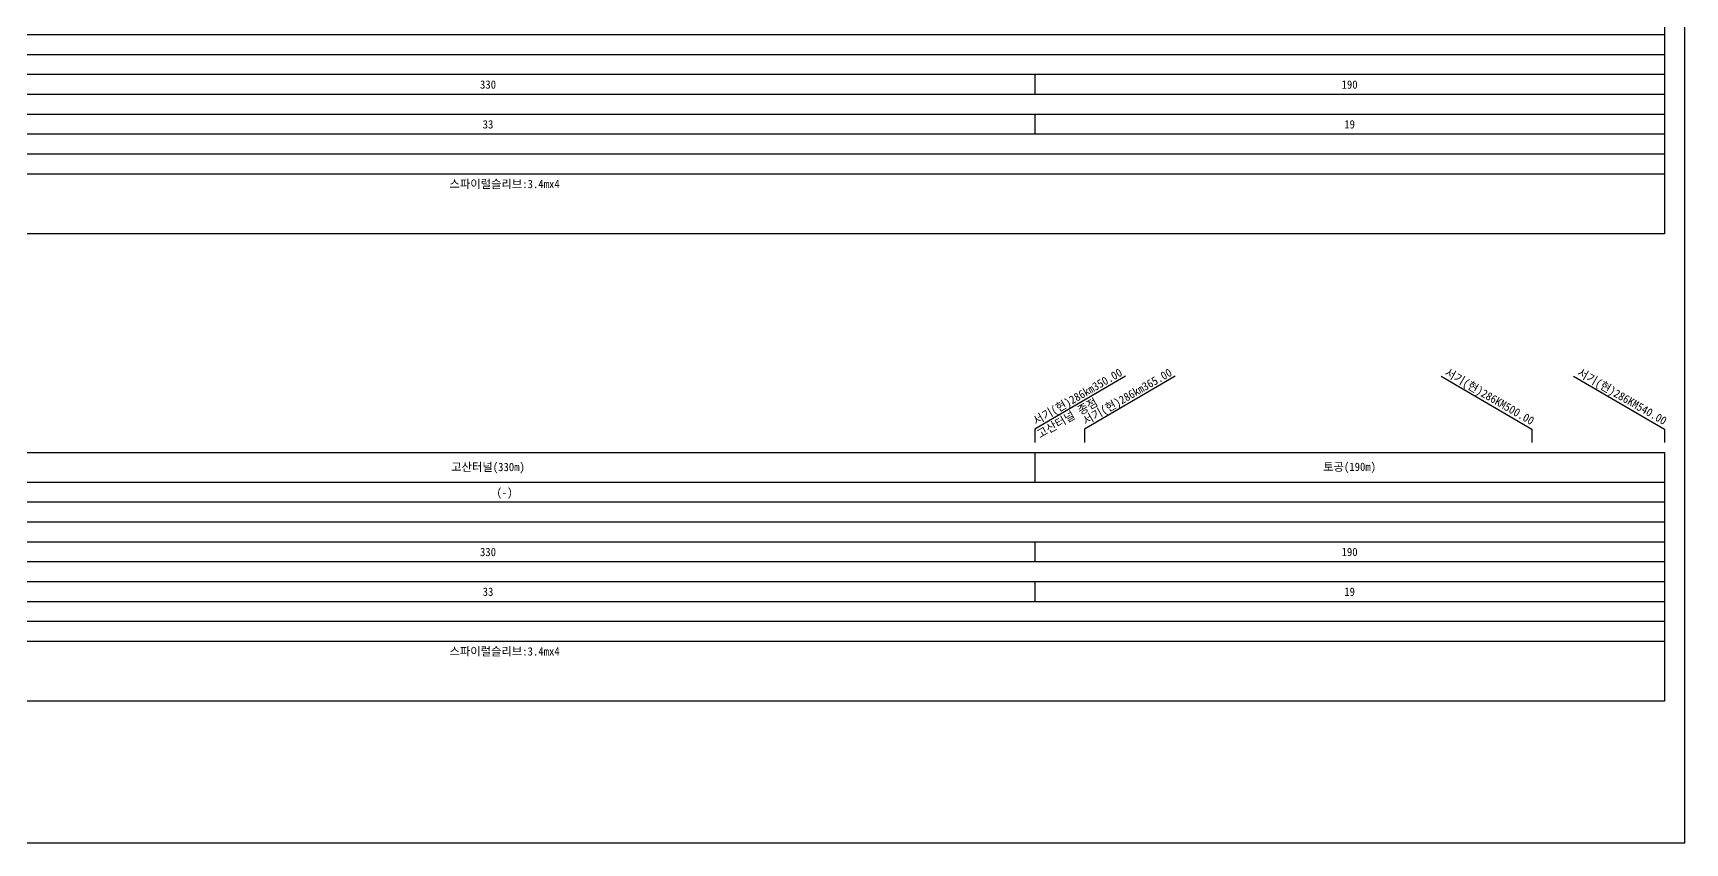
# Model space of a CAD drawing. Header units: millimetres. Extents: x 9574 to 10370, y 1103 to 1809.
# Drawn here: x 9871.4 to 10369.9, y 1103.1 to 1347.4 of the extents above; entities that cross this region are included whole.
import ezdxf
from ezdxf.enums import TextEntityAlignment as Align

# ---------------------------------------------------------------- set-up
doc = ezdxf.new("R2010")
doc.units = ezdxf.units.MM
doc.header["$LTSCALE"] = 10
doc.header["$MEASUREMENT"] = 0
for name, color, linetype in [('TT-TABL-LIN1', 4, 'Continuous'), ('TT-TABL-LIN2', 1, 'Continuous'), ('TT-TABL-TEX2', 3, 'Continuous'), ('TZ-LEAL', 1, 'Continuous'), ('TZ-LEAT', 3, 'Continuous')]:
    doc.layers.add(name, color=color, linetype=linetype)
doc.layers.add('TX-PAPR', color=2, linetype='Continuous', plot=False)
doc.styles.get("Standard").update_dxf_attribs({"font": 'GulimChe.ttf'})

# ---------------------------------------------------------------- blocks, each defined once
blk = doc.blocks.new('JD-경부고속하선표_190503')
at = {"layer": 'TT-TABL-LIN1'}
blk.add_lwpolyline([(2, 114), (785.58, 114), (785.58, 39), (2, 39)], close=True, dxfattribs=at)
at = {"layer": 'TT-TABL-LIN2'}
for points in [[(785.58, 99), (9.33, 99)], [(785.58, 93), (9.33, 93)], [(785.58, 87), (9.33, 87)], [(785.58, 81), (38.33, 81)], [(785.58, 75), (9.33, 75)], [(785.58, 69), (9.33, 69)], [(785.58, 63), (9.33, 63)], [(785.58, 57), (9.33, 57)]]:
    blk.add_lwpolyline(points, dxfattribs=at)
blk = doc.blocks.new('JD-경부고속상선표_190503')
at = {"layer": 'TT-TABL-LIN1'}
blk.add_lwpolyline([(2, 114), (785.58, 114), (785.58, 39), (2, 39)], close=True, dxfattribs=at)
at = {"layer": 'TT-TABL-LIN2'}
for points in [[(785.58, 105), (9.33, 105)], [(785.58, 99), (9.33, 99)], [(785.58, 93), (9.33, 93)], [(785.58, 87), (9.33, 87)], [(785.58, 81), (38.33, 81)], [(785.58, 75), (9.33, 75)], [(785.58, 69), (9.33, 69)], [(785.58, 63), (9.33, 63)], [(785.58, 57), (9.33, 57)]]:
    blk.add_lwpolyline(points, dxfattribs=at)

msp = doc.modelspace()

# ---------------------------------------------------------------- linework, layer by layer
at = {"layer": 'TX-PAPR'}
msp.add_lwpolyline([(9573.89, 1103.05), (10369.89, 1103.05), (10369.89, 1619.05), (9573.89, 1619.05)], close=True, dxfattribs=at)
at = {"layer": 'TZ-LEAL'}
for points in [[(10173.68, 1334.87), (10173.68, 1328.87)], [(10173.68, 1322.87), (10173.68, 1316.87)], [(10201.07, 1243.87), (10173.68, 1227.85), (10173.68, 1223.85)], [(10216.07, 1243.87), (10188.68, 1227.85), (10188.68, 1223.85)], [(10296.3, 1243.87), (10323.68, 1227.85), (10323.68, 1223.85)], [(10336.3, 1243.87), (10363.68, 1227.85), (10363.68, 1223.85)], [(10173.68, 1193.85), (10173.68, 1187.85)], [(10173.68, 1181.85), (10173.68, 1175.85)]]:
    msp.add_lwpolyline(points, dxfattribs=at)
at = {"layer": 'TZ-LEAL', "flags": 128}
msp.add_lwpolyline([(10173.68, 1220.85), (10173.68, 1211.85)], dxfattribs=at)

# ---------------------------------------------------------------- block references
at = {"layer": 'TT-TABL-LIN2'}
for name, p in [('JD-경부고속하선표_190503', (9578.11, 1247.87)), ('JD-경부고속상선표_190503', (9578.11, 1106.85))]:
    msp.add_blockref(name, p, dxfattribs=at)

# ---------------------------------------------------------------- texts
at = {"layer": 'TT-TABL-TEX2'}
for s, p in [('330', (10008.68, 1331.87)), ('190', (10268.68, 1331.87)), ('33', (10008.68, 1319.87)), ('19', (10268.68, 1319.87)), ('스파이럴슬리브:3.4mx4', (10013.68, 1301.87)), ('(-)', (10013.68, 1208.85)), ('330', (10008.68, 1190.85)), ('190', (10268.68, 1190.85)), ('33', (10008.68, 1178.85)), ('19', (10268.68, 1178.85)), ('스파이럴슬리브:3.4mx4', (10013.68, 1160.85))]:
    msp.add_text(s, height=2.5, dxfattribs=at).set_placement(p, align=Align.MIDDLE_CENTER)
for s, p in [('고산터널(330m)', (10008.68, 1216.35)), ('토공(190m)', (10268.68, 1216.35))]:
    msp.add_text(s, height=2.5, dxfattribs=at).set_placement(p, align=Align.MIDDLE)
at = {"layer": 'TZ-LEAT'}
for s, rotation, p in [('서기(현)286km350.00', 30, (10187.18, 1236.64)), ('서기(현)286km365.00', 30, (10202.18, 1236.64)), ('서기(현)286KM500.00', 330, (10310.29, 1236.67)), ('서기(현)286KM540.00', 330, (10350.29, 1236.67))]:
    msp.add_text(s, height=2.5, rotation=rotation, dxfattribs=at).set_placement(p, align=Align.CENTER)
msp.add_text('고산터널 종점', height=2.5, rotation=30, dxfattribs=at).set_placement((10175.23, 1225.04))

doc.saveas('drawing.dxf')
